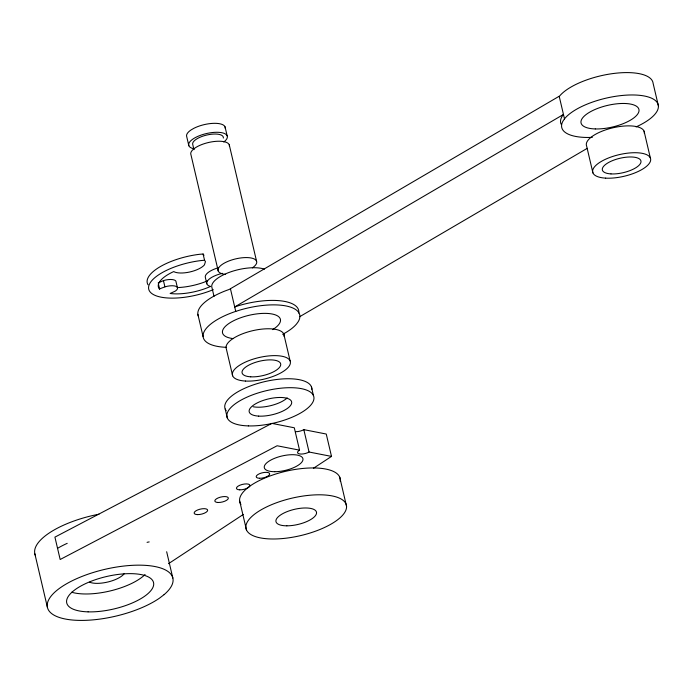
<?xml version="1.0" encoding="UTF-8"?>
<svg xmlns="http://www.w3.org/2000/svg" width="693" height="693" viewBox="0 0 693 693"><rect width="100%" height="100%" fill="white"/><g stroke="black" fill="none" stroke-linecap="round" stroke-linejoin="round"><path stroke-width="1.04" d="M198.354 316.164A49.541 18.477 -13.2 0 1 229.192 289.457L559.658 95.972A49.541 18.477 -13.2 0 1 612.647 73.605A49.541 18.477 -13.2 0 1 653.101 83.29L658.35 105.665M592.316 137.361A49.541 18.477 -13.2 0 1 563.305 120.547L564.908 118.347A49.541 18.477 -13.2 0 1 640.713 95.443A49.541 18.477 -13.2 0 1 636.07 126.914M168.503 563.686L243.252 514.492M313.487 468.26L331.505 456.41L326.256 434.035L303.82 429.643A6.939 2.59 -13.2 0 1 295.625 431.678M299.688 316.701L587.248 148.337M158.177 282.952L163.444 280.596A10.378 3.872 -13.2 0 1 176.1 282.094L177.564 288.357M148.025 284.788A44.586 16.632 -13.2 0 1 199.809 254.27L203.084 254.002L204.556 260.265L205.457 261.59L204.452 264.847A17.178 6.402 -13.2 0 1 189.579 272.037A17.178 6.402 -13.2 0 1 173.735 271.578A34.676 12.933 -13.2 0 0 159.373 288.972L164.908 286.859A10.378 3.872 -13.2 0 1 175.953 286.33A10.378 3.872 -13.2 0 1 175.355 291.077L170.157 293.46L170.747 293.563A34.676 12.933 -13.2 0 0 210.533 286.434A17.178 6.402 -13.2 0 1 208.117 280.137A17.178 6.402 -13.2 0 1 222.505 273.328M226.533 347.323A49.541 18.477 -13.2 0 1 203.257 334.069A49.541 18.477 -13.2 0 1 234.433 311.833L239.267 310.265A49.541 18.477 -13.2 0 1 298.146 321.786L296.543 323.986A49.541 18.477 -13.2 0 1 282.657 334.329M147.063 542.333L149.177 541.909M204.556 260.265L201.282 260.533A44.586 16.632 -13.2 0 0 149.03 290.142A44.586 16.632 -13.2 0 0 213.271 289.648M299.549 450.155L277.113 445.764L60.17 559.502L54.92 537.127L271.864 423.388L294.3 427.78L299.549 450.155A6.939 2.59 -13.2 0 0 299.48 453.915A6.939 2.59 -13.2 0 0 309.061 452.018L331.505 456.41M203.084 254.002L203.985 255.327M644.066 131.159L650.363 158.013M592.922 172.912L586.625 146.067A29.721 11.088 -13.2 0 1 614.024 127.547A29.721 11.088 -13.2 0 1 644.343 133.472M559.268 96.561L564.518 118.936M339.709 477.13L346.552 506.332A51.525 19.213 -13.2 0 1 272.115 538.989A51.525 19.213 -13.2 0 1 269.984 505.37A51.525 19.213 -13.2 0 1 346.552 506.332M311.382 386.685L313.479 395.642M283.809 334.069L290.098 360.914M303.82 429.643L309.061 452.018M225.052 126.854L227.148 135.802M229.244 144.759L256.531 261.105M230.5 289.05L235.75 311.426M193.962 149.688L192.801 144.716A15.731 5.865 -13.2 0 1 207.302 134.918A15.731 5.865 -13.2 0 1 223.345 138.054M188.851 145.738L186.755 136.79A19.82 7.389 -13.2 0 1 190.939 130.024L193.815 128.335A19.82 7.389 -13.2 0 1 214.813 123.319A19.82 7.389 -13.2 0 1 225.234 128.396M218.243 271.041L190.947 154.695A19.82 7.389 -13.2 0 1 209.217 142.342A19.82 7.389 -13.2 0 1 229.426 146.301M214.016 296.353L212.041 287.924A29.721 11.088 -13.2 0 1 229.842 272.15A29.721 11.088 -13.2 0 1 264.388 269.135M232.657 375.823L226.36 348.969A29.721 11.088 -13.2 0 1 253.768 330.448A29.721 11.088 -13.2 0 1 284.078 336.382M206.835 283.809L205.371 277.538A17.178 6.402 -13.2 0 1 218.096 267.827M225.216 409.043L227.313 417.992M197.86 314.293L203.11 336.668M239.587 500.615L246.431 529.816M163.444 280.596L164.908 286.859M158.42 283.991L159.65 289.215M166.666 551.741L172.843 578.083M34.841 553.768L47.445 607.492M240.939 504.417A51.525 19.213 -13.2 0 1 285.533 471.335A51.525 19.213 -13.2 0 1 340.185 481.141M207.233 280.968A34.676 12.933 -13.2 0 1 178.447 287.534M145.062 574.514A44.586 16.632 -13.2 0 1 71.682 592.238M57.545 548.319A64.397 24.021 -13.2 0 1 67.204 543.338M124.203 573.709A19.82 7.389 -13.2 0 1 108.169 581.929A19.82 7.389 -13.2 0 1 89.622 582.207M35.525 555.673A64.397 24.021 -13.2 0 1 98.969 514.206M226.135 410.602A44.586 16.632 -13.2 0 1 262.916 382.06A44.586 16.632 -13.2 0 1 311.867 389.258M287.214 397.903A21.795 8.134 -13.2 0 1 253.136 406.748M561.061 124.16A49.541 18.477 -13.2 0 1 562.257 116.069L563.47 114.458L234.702 306.956L238.219 305.795A49.541 18.477 -13.2 0 1 298.752 313.08M233.333 338.617A29.721 11.088 -13.2 0 1 229.27 323.25A29.721 11.088 -13.2 0 1 270.772 313.773A29.721 11.088 -13.2 0 1 272.661 329.634M225.623 274.437A19.82 7.389 -13.2 0 1 222.141 264.466A19.82 7.389 -13.2 0 1 249.506 257.744A19.82 7.389 -13.2 0 1 252.356 267.87M194.213 148.848A19.82 7.389 -13.2 0 1 193.624 138.591A19.82 7.389 -13.2 0 1 220.114 132.45A19.82 7.389 -13.2 0 1 223.787 141.996M164.094 594.637L159.607 598.076A64.397 24.021 -13.2 0 1 52.737 614.362A64.397 24.021 -13.2 0 1 113.877 567.498A64.397 24.021 -13.2 0 1 164.094 594.637M286.859 525.822A20.807 7.762 -13.2 0 0 316.528 512.465A20.807 7.762 -13.2 0 0 285.265 512.404A20.807 7.762 -13.2 0 0 286.859 525.822M605.656 178.136A29.721 11.088 -13.2 0 0 650.64 160.326A29.721 11.088 -13.2 0 0 608.636 157.926A29.721 11.088 -13.2 0 0 605.656 178.136M610.983 173.908A19.82 7.389 -13.2 0 0 640.973 162.032A19.82 7.389 -13.2 0 0 612.976 160.438A19.82 7.389 -13.2 0 0 610.983 173.908M245.391 381.046A29.721 11.088 -13.2 0 0 290.376 363.236A29.721 11.088 -13.2 0 0 248.371 360.836A29.721 11.088 -13.2 0 0 245.391 381.046M250.719 376.819A19.82 7.389 -13.2 0 0 280.708 364.942A19.82 7.389 -13.2 0 0 252.711 363.349A19.82 7.389 -13.2 0 0 250.719 376.819M274.714 471.699A19.82 7.389 -13.2 0 0 302.971 458.974A19.82 7.389 -13.2 0 0 273.189 458.913A19.82 7.389 -13.2 0 0 274.714 471.699M197.462 514.604A6.939 2.59 -13.2 0 0 207.666 510.299A6.939 2.59 -13.2 0 0 197.54 510.005A6.939 2.59 -13.2 0 0 197.462 514.604M88.089 611.858A44.586 16.632 -13.2 0 0 153.707 584.147A44.586 16.632 -13.2 0 0 88.617 582.276A44.586 16.632 -13.2 0 0 88.089 611.858M259.511 478.274A6.939 2.59 -13.2 0 0 269.716 473.969A6.939 2.59 -13.2 0 0 259.589 473.674A6.939 2.59 -13.2 0 0 259.511 478.274M239.761 489.838A6.939 2.59 -13.2 0 0 249.974 485.524A6.939 2.59 -13.2 0 0 239.847 485.239A6.939 2.59 -13.2 0 0 239.761 489.838M218.139 502.494A6.939 2.59 -13.2 0 0 228.352 498.189A6.939 2.59 -13.2 0 0 218.226 497.895A6.939 2.59 -13.2 0 0 218.139 502.494M248.345 425.909A44.586 16.632 -13.2 0 0 313.972 398.206A44.586 16.632 -13.2 0 0 248.874 396.335A44.586 16.632 -13.2 0 0 248.345 425.909M258.671 416.112A21.795 8.134 -13.2 0 0 291.666 403.049A21.795 8.134 -13.2 0 0 260.863 401.29A21.795 8.134 -13.2 0 0 258.671 416.112M595.287 128.941A29.721 11.088 -13.2 0 0 639.033 110.473A29.721 11.088 -13.2 0 0 595.634 109.225A29.721 11.088 -13.2 0 0 595.287 128.941"/></g></svg>
